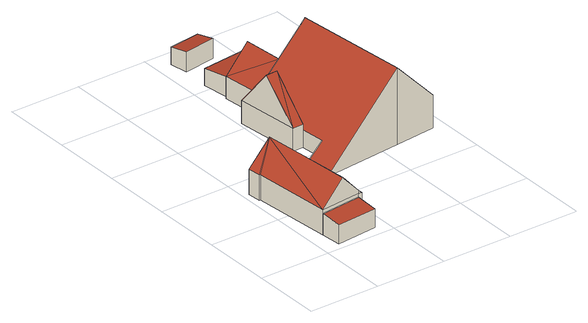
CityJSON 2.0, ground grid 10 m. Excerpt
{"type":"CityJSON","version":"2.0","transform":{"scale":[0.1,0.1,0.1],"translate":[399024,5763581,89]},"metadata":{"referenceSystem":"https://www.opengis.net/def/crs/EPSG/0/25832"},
"CityObjects":{
"building1":{"type":"Building","attributes":{"Gemeindeschluessel":"05515000","Geometrietyp2DReferenz":"3000","function":"31001_2700","roofType":"2100","measuredHeight":2.99},"geometry":[{"type":"Solid","lod":"2","boundaries":[[[[0,1,2,3]],[[4,5,1,0]],[[6,7,5,4]],[[3,2,7,6]],[[4,0,3,6]],[[1,5,7,2]]]],"semantics":{"surfaces":[{"type":"WallSurface"},{"type":"RoofSurface"},{"type":"GroundSurface"}],"values":[[0,0,0,0,1,2]]}}]},
"building2":{"type":"Building","attributes":{"Gemeindeschluessel":"05515000","Geometrietyp2DReferenz":"3000","function":"31001_2700","roofType":"5000","measuredHeight":6.77},"geometry":[{"type":"Solid","lod":"2","boundaries":[[[[8,9,10,11]],[[12,13,9,8]],[[14,15,13,12]],[[16,17,15,14]],[[18,5,17,16]],[[19,1,5,18]],[[11,10,1,19]],[[14,20,16]],[[21,22,16,20]],[[21,20,19]],[[19,20,11]],[[11,20,8]],[[12,8,20]],[[22,21,19,18]],[[22,18,16]],[[20,14,12]],[[9,13,15,17,5,1,10]]]],"semantics":{"surfaces":[{"type":"WallSurface"},{"type":"RoofSurface"},{"type":"GroundSurface"}],"values":[[0,0,0,0,0,0,0,1,1,1,1,1,1,0,0,0,2]]}}]},
"building3":{"type":"Building","attributes":{"Gemeindeschluessel":"05515000","Geometrietyp2DReferenz":"3000","function":"31001_1000"},"address":[{"country":"Germany","locality":"Münster","thoroughfareNumber":"60","thoroughfareName":"Grienkenswell"}],"children":["building3-1","building3-2","building3-3"]},
"building3-1":{"type":"BuildingPart","attributes":{"roofType":"3100","measuredHeight":6.66},"parents":["building3"],"geometry":[{"type":"Solid","lod":"2","boundaries":[[[[23,24,25,26]],[[27,28,24,23]],[[29,30,28,27]],[[31,32,30,29]],[[31,29,33]],[[33,34,31]],[[34,33,35,23]],[[23,26,34]],[[35,33,29,27]],[[35,27,23]],[[25,24,28,30,32]],[[32,31,26,25]],[[34,26,31]]]],"semantics":{"surfaces":[{"type":"WallSurface"},{"type":"RoofSurface"},{"type":"GroundSurface"},{"type":"ClosureSurface"}],"values":[[0,0,0,0,1,1,1,1,0,0,2,3,3]]}}]},
"building3-2":{"type":"BuildingPart","attributes":{"roofType":"3100","measuredHeight":10.77},"parents":["building3"],"geometry":[{"type":"Solid","lod":"2","boundaries":[[[[36,37,38,39]],[[40,26,25,41,42]],[[32,31,43]],[[44,45,32,43]],[[46,47,45,44]],[[48,49,47,46]],[[50,51,49,48]],[[52,53,51,50]],[[54,55,53,52]],[[39,38,55,54]],[[48,46,44,50]],[[43,40,42,36,39,54,52,50,44]],[[37,41,25,32,45,47,49,51,53,55,38]],[[37,36,42,41]],[[34,26,40,43,31]],[[32,25,26,31]],[[26,34,31]]]],"semantics":{"surfaces":[{"type":"WallSurface"},{"type":"RoofSurface"},{"type":"GroundSurface"},{"type":"ClosureSurface"}],"values":[[0,0,0,0,0,0,0,0,0,0,1,1,2,3,0,3,3]]}}]},
"building3-3":{"type":"BuildingPart","attributes":{"roofType":"3100","measuredHeight":8.72},"parents":["building3"],"geometry":[{"type":"Solid","lod":"2","boundaries":[[[[56,57,37,36,58]],[[59,60,57,56]],[[61,42,41,60,59]],[[56,62,59]],[[61,63,58]],[[63,62,56]],[[56,58,63]],[[62,63,61]],[[61,59,62]],[[57,60,41,37]],[[42,61,58,36]],[[37,41,42,36]]]],"semantics":{"surfaces":[{"type":"WallSurface"},{"type":"RoofSurface"},{"type":"GroundSurface"},{"type":"ClosureSurface"}],"values":[[0,0,0,0,0,1,1,1,1,2,0,3]]}}]},
"building4":{"type":"Building","attributes":{"Gemeindeschluessel":"05515000","Geometrietyp2DReferenz":"3000","function":"51009_1611","roofType":"2100","measuredHeight":2.87},"geometry":[{"type":"Solid","lod":"2","boundaries":[[[[64,65,66,67]],[[68,69,65,64]],[[70,71,69,68]],[[67,66,71,70]],[[68,64,67,70]],[[65,69,71,66]]]],"semantics":{"surfaces":[{"type":"WallSurface"},{"type":"RoofSurface"},{"type":"GroundSurface"}],"values":[[0,0,0,0,1,2]]}}]},
"building5":{"type":"Building","attributes":{"Gemeindeschluessel":"05515000","Geometrietyp2DReferenz":"3000","function":"31001_2000","roofType":"2100","measuredHeight":2.8},"geometry":[{"type":"Solid","lod":"2","boundaries":[[[[72,73,74,75]],[[76,77,73,72]],[[78,79,77,76]],[[75,74,79,78]],[[76,72,75,78]],[[73,77,79,74]]]],"semantics":{"surfaces":[{"type":"WallSurface"},{"type":"RoofSurface"},{"type":"GroundSurface"}],"values":[[0,0,0,0,1,2]]}}]}
},
"vertices":[
[22,38,33],[22,38,3],[25,10,3],[25,10,29],[80,44,33],[80,44,3],[83,15,29],[83,15,3],
[11,151,38],[11,151,3],[12,151,3],[12,151,38],[9,170,38],[9,170,3],[74,175,38],[74,175,3],[85,44,38],[85,44,3],[80,44,38],[22,38,38],[42,172,71],[54,41,71],[80,44,42],
[119,362,40],[119,362,9],[125,306,9],[125,306,40],[120,362,40],[120,362,9],[188,369,40],[188,369,9],[194,312,40],[194,312,9],[154,366,75],[159,309,75],[120,362,41],
[123,213,33],[123,213,9],[126,179,9],[126,179,33],[125,306,44],[114,305,9],[114,305,33],[194,312,110],[201,313,116],[201,313,9],[260,319,55],[260,319,9],[276,156,55],[276,156,9],[218,150,116],[218,150,9],[107,139,11],[107,139,9],[103,178,11],[103,178,9],
[107,212,41],[107,212,9],[123,213,41],[98,303,41],[98,303,9],[114,305,41],[102,258,96],[118,259,96],
[188,369,39],[188,369,11],[183,407,11],[183,407,35],[120,362,39],[120,362,11],[115,400,35],[115,400,11],
[162,446,39],[162,446,11],[158,471,11],[158,471,35],[117,439,39],[117,439,11],[113,465,35],[113,465,11]
]}
